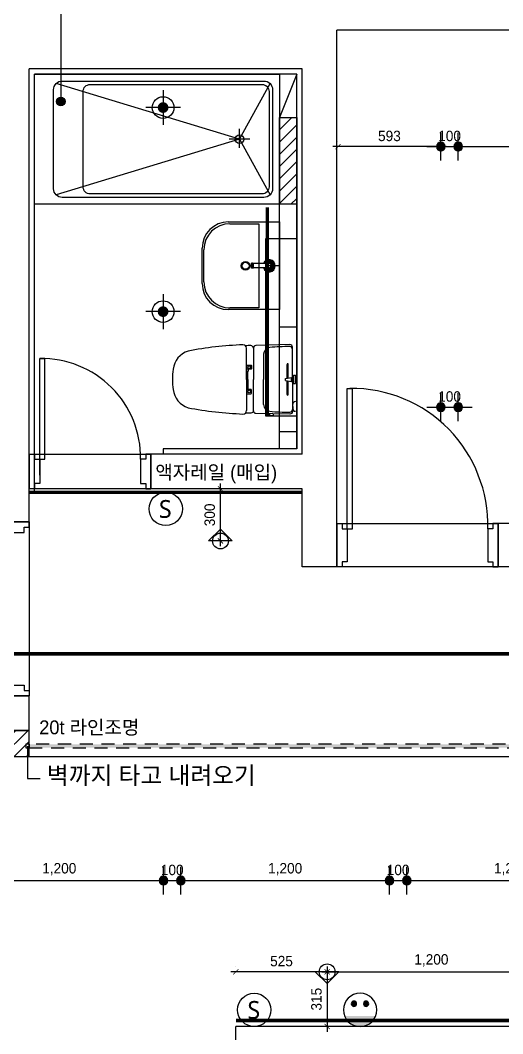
# Model space of a CAD drawing. Header units: inches. Extents: x 261411 to 598054, y 5888 to 34411.
# Drawn here: x 292346 to 295123, y 12444 to 18279 of the extents above; entities that cross this region are included whole.
import ezdxf

# ---------------------------------------------------------------- set-up
doc = ezdxf.new("R2010")
doc.units = ezdxf.units.IN
doc.header["$LTSCALE"] = 50
doc.header["$MEASUREMENT"] = 0
doc.linetypes.add('HID', pattern=[2.5, 1.5, -1])
doc.linetypes.add('HIDDEN', pattern=[0.375, 0.25, -0.125])
for name, color, linetype in [('0-ELC TEXT', 7, 'Continuous'), ('02-WAL', 2, 'Continuous'), ('03-TEXT', 3, 'Continuous'), ('03-WAL NEW', 3, 'Continuous'), ('04-WIN TEXT', 4, 'Continuous'), ('06-FUR', 6, 'Continuous'), ('06-LIGHT', 4, 'Continuous'), ('07-DIM WAL', 5, 'Continuous'), ('3.기호.계단선', 30, 'Continuous'), ('CO-BATH', 6, 'Continuous'), ('fin', 5, 'Continuous'), ('HL', 6, 'HIDDEN'), ('RC-LIGHT', 7, 'Continuous'), ('도면층2', 2, 'Continuous'), ('도면층4', 4, 'Continuous'), ('도면층5', 5, 'Continuous'), ('설비', 140, 'Continuous'), ('욕실마감선', 4, 'Continuous')]:
    doc.layers.add(name, color=color, linetype=linetype)
doc.styles.add('HY 울릉도 L', font='')
doc.styles.add('코레일둥고', font='Korail_Round_Gothic_Medium.ttf')
doc.styles.get('HY 울릉도 L').set_extended_font_data('HY울릉도L')
doc.dimstyles.new('30', dxfattribs={"dimscale": 30, "dimtxt": 2, "dimasz": 1, "dimexe": 1, "dimexo": 1, "dimgap": 1, "dimtad": 1, "dimdec": 0, "dimrnd": 0.05, "dimdsep": 46, "dimlunit": 6, "dimtxsty": 'HY 울릉도 L', "dimblk": 'ARCHTICK', "dimcen": 2.5, "dimdle": 1, "dimclrd": 133, "dimclre": 133, "dimclrt": 30, "dimadec": 0, "dimazin": 0, "dimtfac": 1, "dimtdec": 0, "dimtix": 1, "dimtmove": 2, "dimatfit": 3, "dimldrblk": 'ARCHTICK', "dimfxl": 1, "dimlwd": -1, "dimlwe": -1, "dimarcsym": 0})

# ---------------------------------------------------------------- blocks, each defined once
blk = doc.blocks.new('vudauseh')
at = {"layer": '02-WAL'}
for p, q in [((276753.1, 18221), (272668.1, 18221)), ((272668.1, 15131), (272668.1, 18221)), ((272468.1, 17999), (270898.1, 17999)), ((270898.1, 15390), (270898.1, 17999)), ((272468.1, 15781), (272468.1, 17999)), ((272468.1, 15781), (271598.1, 15781)), ((271598.1, 15581), (271598.1, 15781)), ((270928.1, 15581), (270928.1, 15611)), ((272468.1, 15581), (271598.1, 15581)), ((272468.1, 15131), (272468.1, 15581)), ((270898.1, 15390), (270698.1, 15390)), ((277198.1, 15381), (273596.1, 15381)), ((273596.1, 15131), (273596.1, 15381)), ((272668.1, 15131), (272468.1, 15131)), ((277013.1, 15131), (273596.1, 15131)), ((270898.1, 14390), (266963.1, 14390)), ((270898.1, 14190), (270898.1, 14390)), ((270898.1, 14190), (267343.1, 14190)), ((275537.1, 12485), (272087.1, 12485)), ((272087.1, 12285), (272087.1, 12485))]:
    blk.add_line(p, q, dxfattribs=at)
at = {"layer": '04-WIN TEXT'}
blk.add_line((270958.1, 15660), (270958.1, 16330.4), dxfattribs=at)
at = {"layer": '도면층2'}
for p, q in [((271598.1, 15781), (271598.1, 15581)), ((270698.1, 15390), (270898.1, 15390)), ((272668.1, 15381), (272668.1, 15131)), ((273596.1, 15381), (273596.1, 15131)), ((270698.1, 14390), (270898.1, 14390))]:
    blk.add_line(p, q, dxfattribs=at)
at = {"layer": '도면층4'}
for p, q in [((270958.1, 16330.4), (270988.1, 16330.4)), ((270958.1, 15660), (270958.1, 16330.4)), ((270988.1, 15751), (270988.1, 16330.4)), ((272728.1, 16159.5), (272758.1, 16159.5)), ((272728.1, 15351), (272728.1, 16159.5)), ((272758.1, 15351), (272758.1, 16159)), ((270898.1, 15581), (270898.1, 15781)), ((270898.1, 15781), (271598.1, 15781)), ((270898.1, 15781), (270898.1, 15581)), ((271598.1, 15781), (271598.1, 15581)), ((270958.1, 15751), (270988.1, 15751)), ((271598.1, 15581), (270898.1, 15581)), ((270698.1, 15390), (270898.1, 15390)), ((270898.1, 15390), (270898.1, 14390)), ((272668.1, 15131), (272668.1, 15381)), ((272668.1, 15381), (273596.1, 15381)), ((272668.1, 15381), (272668.1, 15131)), ((272728.1, 15351), (272758.1, 15351)), ((273596.1, 15381), (273596.1, 15131)), ((273596.1, 15131), (272668.1, 15131)), ((270898.1, 14390), (270698.1, 14390)), ((270698.1, 14390), (270898.1, 14390))]:
    blk.add_line(p, q, dxfattribs=at)
for points in [[(270898.1, 15781), (270928.1, 15781), (270928.1, 15751), (270958.1, 15751), (270958.1, 15611), (270928.1, 15611), (270928.1, 15581), (270898.1, 15581), (270898.1, 15781)], [(271598.1, 15781), (271568.1, 15781), (271568.1, 15751), (271538.1, 15751), (271538.1, 15611), (271568.1, 15611), (271568.1, 15581), (271598.1, 15581), (271598.1, 15781)], [(270698.1, 15390), (270698.1, 15360), (270728.1, 15360), (270728.1, 15330), (270868.1, 15330), (270868.1, 15360), (270898.1, 15360), (270898.1, 15390), (270698.1, 15390)], [(272668.1, 15381), (272698.1, 15381), (272698.1, 15351), (272728.1, 15351), (272728.1, 15161), (272698.1, 15161), (272698.1, 15131), (272668.1, 15131), (272668.1, 15381)], [(273596.1, 15381), (273566.1, 15381), (273566.1, 15351), (273536.1, 15351), (273536.1, 15161), (273566.1, 15161), (273566.1, 15131), (273596.1, 15131), (273596.1, 15381)], [(270698.1, 14390), (270698.1, 14420), (270728.1, 14420), (270728.1, 14450), (270868.1, 14450), (270868.1, 14420), (270898.1, 14420), (270898.1, 14390), (270698.1, 14390)]]:
    blk.add_lwpolyline(points, dxfattribs=at)
at = {"layer": '도면층5'}
for centre, radius, start, end in [((270970.4, 15762.8), 567.8, 358.80898, 91.24595), ((272750.6, 15373.7), 785.8, 358.34018, 90.54684)]:
    blk.add_arc(centre, radius, start, end, dxfattribs=at)
blk = doc.blocks.new('cjswjdeh')
at = {"layer": '03-TEXT'}
h = blk.add_hatch(color=8, dxfattribs=at)
h.dxf.hatch_style = 1
edge = h.paths.add_edge_path()
edge.add_arc((306476.2, 14149.5), 25, 90, 450)
h = blk.add_hatch(color=8, dxfattribs=at)
h.dxf.hatch_style = 1
edge = h.paths.add_edge_path()
edge.add_arc((306476.2, 14149.5), 25, 90, 450)
at = {"layer": '03-WAL NEW'}
h = blk.add_hatch(dxfattribs=at)
h.set_pattern_fill('_USER', color=256, scale=50, angle=45, pattern_type=0)
h.set_pattern_definition([(45, (35466.233, -3843.15), (-35.355339, 35.355339), [])])
h.paths.add_polyline_path([(307834.3, 13557.8), (307834.3, 14057.8), (307734.3, 14057.8), (307734.3, 13557.8)])
at = {"layer": '03-WAL NEW', "transparency": 33554687}
h = blk.add_hatch(dxfattribs=at)
h.set_pattern_fill('_USER', color=256, scale=50, angle=45, pattern_type=0)
h.set_pattern_definition([(45, (35396.233, -3661.15), (-35.355339, 35.355339), [])])
h.paths.add_polyline_path([(302739.3, 10528.8), (302739.3, 10378.8), (303916.8, 10378.8), (303916.8, 10478.8), (305116.8, 10478.8), (305116.8, 10378.8), (306294.3, 10378.8), (306294.3, 10528.8)])
at = {"color": 8}
for p, q in [((307734.3, 13203.8), (307669.3, 13203.8)), ((307825.6, 12525.8), (307825.6, 12573.8)), ((307825.6, 12549.8), (307834.3, 12549.8))]:
    blk.add_line(p, q, dxfattribs=at)
at = {"layer": '03-TEXT', "color": 8}
blk.add_circle((306476.2, 14149.5), 25, dxfattribs=at)
blk.add_circle((306476.2, 14149.5), 25, dxfattribs=at)
at = {"layer": '03-WAL NEW'}
for p, q in [((307834.3, 13557.8), (307734.3, 13557.8)), ((307834.3, 12849.8), (307734.3, 12849.8)), ((307734.3, 12249.8), (307834.3, 12249.8)), ((302739.3, 10528.8), (306294.3, 10528.8)), ((306294.3, 10378.8), (306294.3, 10528.8))]:
    blk.add_line(p, q, dxfattribs=at)
blk.add_lwpolyline([(307734.3, 14057.8), (307834.3, 14057.8), (307834.3, 12149.8), (307734.3, 12149.8)], close=True, dxfattribs=at)
at = {"layer": '03-WAL NEW', "transparency": 33554687}
blk.add_lwpolyline([(302739.3, 10378.8), (306294.3, 10378.8), (306294.3, 10528.8), (302739.3, 10528.8)], close=True, dxfattribs=at)
at = {"layer": '06-FUR', "color": 8}
blk.add_line((307834.3, 14307.8), (307734.3, 14057.8), dxfattribs=at)
for points in [[(307734.3, 14057.8), (307834.3, 14057.8), (307834.3, 14307.8), (307734.3, 14307.8)], [(307654.3, 13358.8), (307654.3, 12340.8), (307834.3, 12340.8), (307834.3, 13358.8)]]:
    blk.add_lwpolyline(points, close=True, dxfattribs=at)
at = {"layer": 'CO-BATH', "color": 8}
for p, q in [((307504.3, 13932.8), (306448.9, 14253.2)), ((307504.3, 13932.8), (307679.7, 14253.2)), ((307504.3, 13882.8), (307504.3, 13992.8)), ((307504.3, 13932.8), (306448.9, 13612.4)), ((307564.3, 13932.8), (307444.3, 13932.8)), ((307504.3, 13932.8), (307679.7, 13612.4)), ((307439.3, 13456.3), (307734.3, 13456.3)), ((307449.3, 13446.3), (307614.3, 13446.3)), ((307614.3, 13446.3), (307614.3, 12961.3)), ((307734.3, 13456.3), (307734.3, 12951.3)), ((307289.3, 13101.3), (307289.3, 13306.3)), ((307299.3, 13111.3), (307299.3, 13296.3)), ((307573.8, 13189.3), (307573.8, 13218.3)), ((307578.8, 13218.3), (307573.8, 13218.3)), ((307578.8, 13189.3), (307573.8, 13189.3)), ((307578.8, 13189.3), (307578.8, 13218.3)), ((307583.8, 13217.3), (307578.8, 13217.3)), ((307583.8, 13190.3), (307578.8, 13190.3)), ((307583.8, 13190.3), (307583.8, 13217.3)), ((307674.3, 13216.3), (307583.8, 13216.3)), ((307674.3, 13191.3), (307583.8, 13191.3)), ((307614.3, 12961.3), (307449.3, 12961.3)), ((307734.3, 12951.3), (307439.3, 12951.3))]:
    blk.add_line(p, q, dxfattribs=at)
blk.add_lwpolyline([(306324.3, 14307.8), (307734.3, 14307.8), (307734.3, 13557.8), (306324.3, 13557.8)], close=True, dxfattribs=at)
for points in [[(307694.3, 13932.8), (307694.3, 13647.8, -0.414214), (307644.3, 13597.8), (306484.3, 13597.8, -0.414214), (306434.3, 13647.8), (306434.3, 14217.8, -0.414214), (306484.3, 14267.8), (307644.3, 14267.8, -0.414214), (307694.3, 14217.8), (307694.3, 13932.8)], [(307674.3, 13932.8), (307674.3, 13657.8, -0.414214), (307634.3, 13617.8), (306644.3, 13617.8, -0.414214), (306604.3, 13657.8), (306604.3, 14207.8, -0.414214), (306644.3, 14247.8), (307634.3, 14247.8, -0.414214), (307674.3, 14207.8)]]:
    blk.add_lwpolyline(points, format="xyb", close=True, dxfattribs=at)
for radius in [25, 20]:
    blk.add_circle((307539.3, 13203.8), radius, dxfattribs=at)
for centre, radius, start, end in [((307439.3, 13306.3), 150, 90, 180), ((307449.3, 13296.3), 150, 90, 180), ((307674.3, 13203.8), 35, 200.92486, 159.07519), ((307674.3, 13203.8), 30, 204.62434, 155.37571), ((307674.3, 13203.8), 25, 210.00002, 150.00002), ((307674.3, 13203.8), 18, 223.98299, 136.01706), ((307674.3, 13203.8), 12.5, 270.00002, 90.00002), ((307439.3, 13101.3), 150, 180, 270), ((307449.3, 13111.3), 150, 180, 270)]:
    blk.add_arc(centre, radius, start, end, dxfattribs=at)
blk.add_ellipse((307504.3, 13932.8), major_axis=(-17.7, 17.7), ratio=1, dxfattribs=at)
at = {"layer": 'fin', "color": 8}
for p, q in [((307544.9, 12549.8), (307544.9, 12729.1)), ((307584.1, 12730.2), (307584.1, 12549.8)), ((307809.1, 12557.8), (307809.1, 12722.4)), ((307642, 12695), (307642, 12549.8)), ((307544.9, 12549.8), (307544.9, 12370.5)), ((307584.1, 12369.4), (307584.1, 12549.8)), ((307642, 12404.6), (307642, 12549.8)), ((307809.1, 12541.8), (307809.1, 12377.2)), ((307810.6, 12394.1), (307810.6, 12406.6)), ((307810.6, 12394.1), (307810.6, 12381.6))]:
    blk.add_line(p, q, dxfattribs=at)
for points in [[(307584.1, 12730.2, 0.371724), (307569.4, 12744.6, 0.003515), (307538.5, 12743.7, 0.320541)], [(307809.1, 12722.4), (307809.1, 12734.8, 0.421209), (307793.8, 12749.8), (307598.8, 12745.2, 0.001659)], [(307809.1, 12377.2), (307809.1, 12364.8, -0.421209), (307793.8, 12349.8), (307598.8, 12354.4, -0.001659)], [(307584.1, 12369.4, -0.371724), (307569.4, 12355, -0.003515), (307538.5, 12355.9, -0.320541)]]:
    blk.add_lwpolyline(points, format="xyb", dxfattribs=at)
for centre, radius, start, end in [((307613.9, 10545), 2205.9, 92.3333, 100.60807), ((307524.9, 12729.1), 20, 0, 92.3333), ((307599.1, 12730.2), 15, 91.36509, 180), ((307681.9, 12693.3), 40, 95.94375, 177.51291), ((307781.3, 11738.5), 1000, 89.31159, 95.94375), ((307793.1, 12722.4), 16, 0, 89.31159), ((307247.2, 12594), 125.5, 108.2964, 173.42408), ((307524.1, 12549.8), 405.9, 171.69926, 180), ((307524.1, 12549.8), 405.9, 180, 188.30074), ((307247.2, 12505.6), 125.5, 186.57592, 251.7036), ((307613.9, 14554.6), 2205.9, 259.39193, 267.6667), ((307524.9, 12370.5), 20, 267.6667, 0), ((307681.9, 12406.3), 40, 182.48709, 264.05625), ((307793.1, 12377.2), 16, 270.68841, 0), ((307825.6, 12406.6), 15, 90, 180), ((307825.6, 12381.6), 15, 180, 270), ((307599.1, 12369.4), 15, 180, 268.63491), ((307781.3, 13361.1), 1000, 264.05625, 270.68841)]:
    blk.add_arc(centre, radius, start, end, dxfattribs=at)
at = {"layer": 'HL', "color": 8, "linetype": 'Continuous'}
for p, q in [((307777.6, 12557.3), (307777.6, 12636.3)), ((307784.6, 12558.3), (307784.6, 12636.3)), ((307551.9, 12549.8), (307551.9, 12596.1)), ((307551.9, 12549.8), (307551.9, 12503.5)), ((307769.4, 12555.8), (307803.8, 12561.1)), ((307769.4, 12543.8), (307769.4, 12555.8)), ((307803.8, 12561.1), (307810.8, 12556.7)), ((307803.8, 12538.5), (307803.8, 12561.1)), ((307810.8, 12556.7), (307815.6, 12562.2)), ((307810.8, 12542.9), (307810.8, 12556.7)), ((307815.6, 12573.8), (307825.6, 12573.8)), ((307815.6, 12525.8), (307815.6, 12573.8)), ((307769.4, 12543.8), (307803.8, 12538.5)), ((307777.6, 12463.3), (307777.6, 12542.3)), ((307784.6, 12463.3), (307784.6, 12541.3)), ((307803.8, 12538.5), (307810.8, 12542.9)), ((307810.8, 12542.9), (307815.6, 12537.4)), ((307815.6, 12525.8), (307825.6, 12525.8)), ((307679.1, 12344.8), (307679.1, 12352.5)), ((307695.2, 12340.8), (307683.1, 12340.8)), ((307699.2, 12344.8), (307699.2, 12352.1))]:
    blk.add_line(p, q, dxfattribs=at)
for points in [[(307544.9, 12632.4), (307569.1, 12632.4, -0.414214), (307573.1, 12628.4), (307573.1, 12611.9, -0.414214), (307569.1, 12607.9), (307553.5, 12607.9), (307544.9, 12607.9)], [(307553.5, 12607.9), (307553.5, 12598.1, -0.414214), (307551.5, 12596.1), (307544.9, 12596.1)], [(307553.5, 12491.7), (307553.5, 12501.5, 0.414214), (307551.5, 12503.5), (307544.9, 12503.5)], [(307544.9, 12467.2), (307569.1, 12467.2, 0.414214), (307573.1, 12471.2), (307573.1, 12487.7, 0.414214), (307569.1, 12491.7), (307553.5, 12491.7), (307544.9, 12491.7)]]:
    blk.add_lwpolyline(points, format="xyb", dxfattribs=at)
for centre in [(307559.1, 12619.8), (307559.1, 12479.8)]:
    blk.add_circle(centre, 8, dxfattribs=at)
for centre, radius, start, end in [((307781.1, 12636.3), 3.5, 0, 180), ((307781.1, 12463.3), 3.5, 180, 0), ((307683.1, 12344.8), 4, 180, 270), ((307695.2, 12344.8), 4, 270, 0)]:
    blk.add_arc(centre, radius, start, end, dxfattribs=at)
at = {"layer": '욕실마감선', "color": 8}
for p, q in [((307834.3, 14307.8), (306324.3, 14307.8)), ((306324.3, 11907.8), (306324.3, 14307.8)), ((307834.3, 12149.8), (307834.3, 14307.8)), ((307834.3, 12149.8), (307064.3, 12149.8)), ((307064.3, 12149.8), (307064.3, 12119.8))]:
    blk.add_line(p, q, dxfattribs=at)
blk.add_blockref('vudauseh', (35396.2, -3661.2))
blk = doc.blocks.new('1')
at = {"linetype": 'Continuous'}
h = blk.add_hatch(color=4, dxfattribs=at)
h.dxf.hatch_style = 1
edge = h.paths.add_edge_path()
edge.add_arc((11539653.5, -14273503.8), 37.5, 0, 360)
at = {"color": 1, "linetype": 'Continuous'}
for p, q in [((11539653.5, -14273637.1), (11539653.5, -14273370.5)), ((11539520.2, -14273503.8), (11539786.8, -14273503.8))]:
    blk.add_line(p, q, dxfattribs=at)
at = {"color": 4, "linetype": 'Continuous'}
for radius in [41.5, 37.5]:
    blk.add_circle((11539653.5, -14273503.8), radius, dxfattribs=at)
blk = doc.blocks.new('_ArchTick')
at = {"color": 0, "linetype": 'ByBlock', "const_width": 0.15}
blk.add_lwpolyline([(-0.5, -0.5), (0.5, 0.5)], dxfattribs=at)
blk = doc.blocks.new('*D844')
at = {"layer": '07-DIM WAL', "color": 133}
for p, q in [((291940.6, 13325), (293200.6, 13325)), ((291970.6, 13355), (291970.6, 13355)), ((293170.6, 13295), (293170.6, 13295))]:
    blk.add_line(p, q, dxfattribs=at)
at = {"layer": 'Defpoints', "color": 0}
for p in [(291970.6, 13325), (293170.6, 13325), (293170.6, 13325)]:
    blk.add_point(p, dxfattribs=at)
at = {"layer": '07-DIM WAL', "color": 133, "xscale": 30, "yscale": 30, "zscale": 30, "rotation": 180}
blk.add_blockref('_ArchTick', (291970.6, 13325), dxfattribs=at)
at = {"layer": '07-DIM WAL', "color": 133, "xscale": 30, "yscale": 30, "zscale": 30}
blk.add_blockref('_ArchTick', (293170.6, 13325), dxfattribs=at)
at = {"layer": '07-DIM WAL', "color": 30, "insert": (292570.6, 13390.9), "char_height": 60, "attachment_point": 5, "style": 'HY 울릉도 L'}
blk.add_mtext('1,200', dxfattribs=at)
blk = doc.blocks.new('*D845')
at = {"layer": '07-DIM WAL', "color": 133}
for p, q in [((293140.6, 13325), (293300.6, 13325)), ((293170.6, 13355), (293170.6, 13355)), ((293270.6, 13295), (293270.6, 13295))]:
    blk.add_line(p, q, dxfattribs=at)
at = {"layer": 'Defpoints', "color": 0}
for p in [(293170.6, 13325), (293270.6, 13325), (293270.6, 13325)]:
    blk.add_point(p, dxfattribs=at)
at = {"layer": '07-DIM WAL', "color": 133, "xscale": 30, "yscale": 30, "zscale": 30}
blk.add_blockref('_ArchTick', (293170.6, 13325), dxfattribs=at)
at = {"layer": '07-DIM WAL', "color": 133, "xscale": 30, "yscale": 30, "zscale": 30, "rotation": 180}
blk.add_blockref('_ArchTick', (293270.6, 13325), dxfattribs=at)
at = {"layer": '07-DIM WAL', "color": 30, "insert": (293220.6, 13386.2), "char_height": 60, "attachment_point": 5, "style": 'HY 울릉도 L'}
blk.add_mtext('100', dxfattribs=at)
blk = doc.blocks.new('*D847')
at = {"layer": '07-DIM WAL', "color": 133}
for p, q in [((294440.6, 13325), (294600.6, 13325)), ((294470.6, 13355), (294470.6, 13355)), ((294570.6, 13295), (294570.6, 13295))]:
    blk.add_line(p, q, dxfattribs=at)
at = {"layer": 'Defpoints', "color": 0}
for p in [(294470.6, 13325), (294570.6, 13325), (294570.6, 13325)]:
    blk.add_point(p, dxfattribs=at)
at = {"layer": '07-DIM WAL', "color": 133, "xscale": 30, "yscale": 30, "zscale": 30}
blk.add_blockref('_ArchTick', (294470.6, 13325), dxfattribs=at)
at = {"layer": '07-DIM WAL', "color": 133, "xscale": 30, "yscale": 30, "zscale": 30, "rotation": 180}
blk.add_blockref('_ArchTick', (294570.6, 13325), dxfattribs=at)
at = {"layer": '07-DIM WAL', "color": 30, "insert": (294520.6, 13386.2), "char_height": 60, "attachment_point": 5, "style": 'HY 울릉도 L'}
blk.add_mtext('100', dxfattribs=at)
blk = doc.blocks.new('*D865')
at = {"layer": '07-DIM WAL', "color": 133}
for p, q in [((294766.8, 17581), (294766.8, 17581)), ((294736.8, 17551), (294896.8, 17551)), ((294866.8, 17521), (294866.8, 17521))]:
    blk.add_line(p, q, dxfattribs=at)
at = {"layer": 'Defpoints', "color": 0}
for p in [(294766.8, 17551), (294866.8, 17551), (294866.8, 17551)]:
    blk.add_point(p, dxfattribs=at)
at = {"layer": '07-DIM WAL', "color": 133, "xscale": 30, "yscale": 30, "zscale": 30}
blk.add_blockref('_ArchTick', (294766.8, 17551), dxfattribs=at)
at = {"layer": '07-DIM WAL', "color": 133, "xscale": 30, "yscale": 30, "zscale": 30, "rotation": 180}
blk.add_blockref('_ArchTick', (294866.8, 17551), dxfattribs=at)
at = {"layer": '07-DIM WAL', "color": 30, "insert": (294816.8, 17612.2), "char_height": 60, "attachment_point": 5, "style": 'HY 울릉도 L'}
blk.add_mtext('100', dxfattribs=at)
blk = doc.blocks.new('*D866')
at = {"layer": '07-DIM WAL', "color": 133}
for p, q in [((294866.8, 17581), (294866.8, 17581)), ((294836.8, 17551), (296396.8, 17551)), ((296366.8, 17521), (296366.8, 17521))]:
    blk.add_line(p, q, dxfattribs=at)
at = {"layer": 'Defpoints', "color": 0}
for p in [(294866.8, 17551), (296366.8, 17551), (296366.8, 17551)]:
    blk.add_point(p, dxfattribs=at)
at = {"layer": '07-DIM WAL', "color": 133, "xscale": 30, "yscale": 30, "zscale": 30, "rotation": 180}
blk.add_blockref('_ArchTick', (294866.8, 17551), dxfattribs=at)
at = {"layer": '07-DIM WAL', "color": 133, "xscale": 30, "yscale": 30, "zscale": 30}
blk.add_blockref('_ArchTick', (296366.8, 17551), dxfattribs=at)
at = {"layer": '07-DIM WAL', "color": 30, "insert": (295616.8, 17616.9), "char_height": 60, "attachment_point": 5, "style": 'HY 울릉도 L'}
blk.add_mtext('1,500', dxfattribs=at)
blk = doc.blocks.new('*D868')
at = {"layer": '07-DIM WAL', "color": 133}
for p, q in [((294736.8, 16051), (294896.8, 16051)), ((294766.8, 16081), (294766.8, 16081)), ((294866.8, 16021), (294866.8, 16021))]:
    blk.add_line(p, q, dxfattribs=at)
at = {"layer": 'Defpoints', "color": 0}
for p in [(294766.8, 16051), (294866.8, 16051), (294866.8, 16051)]:
    blk.add_point(p, dxfattribs=at)
at = {"layer": '07-DIM WAL', "color": 133, "xscale": 30, "yscale": 30, "zscale": 30}
blk.add_blockref('_ArchTick', (294766.8, 16051), dxfattribs=at)
at = {"layer": '07-DIM WAL', "color": 133, "xscale": 30, "yscale": 30, "zscale": 30, "rotation": 180}
blk.add_blockref('_ArchTick', (294866.8, 16051), dxfattribs=at)
at = {"layer": '07-DIM WAL', "color": 30, "insert": (294816.8, 16112.2), "char_height": 60, "attachment_point": 5, "style": 'HY 울릉도 L'}
blk.add_mtext('100', dxfattribs=at)
blk = doc.blocks.new('*D872')
at = {"layer": '07-DIM WAL', "color": 133}
for p, q in [((294174.3, 17581), (294174.3, 17581)), ((294766.8, 17581), (294766.8, 17581)), ((294796.8, 17551), (294144.3, 17551))]:
    blk.add_line(p, q, dxfattribs=at)
at = {"layer": 'Defpoints', "color": 0}
for p in [(294174.3, 17551), (294174.3, 17551), (294766.8, 17551)]:
    blk.add_point(p, dxfattribs=at)
at = {"layer": '07-DIM WAL', "color": 133, "xscale": 30, "yscale": 30, "zscale": 30, "rotation": 180}
blk.add_blockref('_ArchTick', (294174.3, 17551), dxfattribs=at)
at = {"layer": '07-DIM WAL', "color": 133, "xscale": 30, "yscale": 30, "zscale": 30}
blk.add_blockref('_ArchTick', (294766.8, 17551), dxfattribs=at)
at = {"layer": '07-DIM WAL', "color": 30, "insert": (294470.6, 17612.3), "char_height": 60, "attachment_point": 5, "style": 'HY 울릉도 L'}
blk.add_mtext('593', dxfattribs=at)
blk = doc.blocks.new('*D876')
at = {"layer": '07-DIM WAL', "color": 133}
for p, q in [((293498.1, 15250.7), (293498.1, 15611)), ((293528.1, 15581), (293528.1, 15581)), ((293528.1, 15280.7), (293528.1, 15280.7))]:
    blk.add_line(p, q, dxfattribs=at)
at = {"layer": 'Defpoints', "color": 0}
for p in [(293498.1, 15581), (293498.1, 15581), (293498.1, 15280.7)]:
    blk.add_point(p, dxfattribs=at)
at = {"layer": '07-DIM WAL', "color": 133, "xscale": 30, "yscale": 30, "zscale": 30}
for p, rotation in [((293498.1, 15581), 90), ((293498.1, 15280.7), 270)]:
    blk.add_blockref('_ArchTick', p, dxfattribs=dict(at, rotation=rotation))
at = {"layer": '07-DIM WAL', "color": 30, "insert": (293436.7, 15430.8), "char_height": 60, "attachment_point": 5, "rotation": 90, "style": 'HY 울릉도 L'}
blk.add_mtext('300', dxfattribs=at)
blk = doc.blocks.new('hallogen')
h = blk.add_hatch(color=256)
h.dxf.hatch_style = 1
edge = h.paths.add_edge_path()
edge.add_arc((48591.7, 60854.3), 31.2, 0, 360, ccw=False)
at = {"color": 1, "linetype": 'Continuous'}
for p, q in [((48591.7, 60954.3), (48591.7, 60754.3)), ((48691.7, 60854.3), (48491.7, 60854.3))]:
    blk.add_line(p, q, dxfattribs=at)
at = {"color": 4, "linetype": 'Continuous'}
blk.add_circle((48591.7, 60854.3), 62.5, dxfattribs=at)
blk = doc.blocks.new('*D887')
at = {"layer": '07-DIM WAL', "color": 133}
for p, q in [((294082.1, 12800.2), (294082.1, 12800.2)), ((294112.1, 12830.2), (294112.1, 12455)), ((294082.1, 12485), (294082.1, 12485))]:
    blk.add_line(p, q, dxfattribs=at)
at = {"layer": 'Defpoints', "color": 0}
for p in [(294112.1, 12800.2), (294112.1, 12485), (294112.1, 12485)]:
    blk.add_point(p, dxfattribs=at)
at = {"layer": '07-DIM WAL', "color": 133, "xscale": 30, "yscale": 30, "zscale": 30}
for p, rotation in [((294112.1, 12800.2), 90), ((294112.1, 12485), 270)]:
    blk.add_blockref('_ArchTick', p, dxfattribs=dict(at, rotation=rotation))
at = {"layer": '07-DIM WAL', "color": 30, "insert": (294050.7, 12642.6), "char_height": 60, "attachment_point": 5, "rotation": 90, "style": 'HY 울릉도 L'}
blk.add_mtext('315', dxfattribs=at)
blk = doc.blocks.new('*D888')
at = {"layer": '07-DIM WAL', "color": 133}
for p, q in [((294082.1, 12800.2), (295342.1, 12800.2)), ((294112.1, 12830.2), (294112.1, 12830.2)), ((295312.1, 12830.2), (295312.1, 12830.2))]:
    blk.add_line(p, q, dxfattribs=at)
at = {"layer": 'Defpoints', "color": 0}
for p in [(294112.1, 12800.2), (295312.1, 12800.2), (295312.1, 12800.2)]:
    blk.add_point(p, dxfattribs=at)
at = {"layer": '07-DIM WAL', "color": 133, "xscale": 30, "yscale": 30, "zscale": 30, "rotation": 180}
blk.add_blockref('_ArchTick', (294112.1, 12800.2), dxfattribs=at)
at = {"layer": '07-DIM WAL', "color": 133, "xscale": 30, "yscale": 30, "zscale": 30}
blk.add_blockref('_ArchTick', (295312.1, 12800.2), dxfattribs=at)
at = {"layer": '07-DIM WAL', "color": 30, "insert": (294712.1, 12866.1), "char_height": 60, "attachment_point": 5, "style": 'HY 울릉도 L'}
blk.add_mtext('1,200', dxfattribs=at)
blk = doc.blocks.new('*D890')
at = {"layer": '07-DIM WAL', "color": 133}
for p, q in [((294142.1, 12800.2), (293557.1, 12800.2)), ((293587.1, 12830.2), (293587.1, 12830.2)), ((294112.1, 12830.2), (294112.1, 12830.2))]:
    blk.add_line(p, q, dxfattribs=at)
at = {"layer": 'Defpoints', "color": 0}
for p in [(293587.1, 12800.2), (293587.1, 12800.2), (294112.1, 12800.2)]:
    blk.add_point(p, dxfattribs=at)
at = {"layer": '07-DIM WAL', "color": 133, "xscale": 30, "yscale": 30, "zscale": 30, "rotation": 180}
blk.add_blockref('_ArchTick', (293587.1, 12800.2), dxfattribs=at)
at = {"layer": '07-DIM WAL', "color": 133, "xscale": 30, "yscale": 30, "zscale": 30}
blk.add_blockref('_ArchTick', (294112.1, 12800.2), dxfattribs=at)
at = {"layer": '07-DIM WAL', "color": 30, "insert": (293849.6, 12861.5), "char_height": 60, "attachment_point": 5, "style": 'HY 울릉도 L'}
blk.add_mtext('525', dxfattribs=at)
blk = doc.blocks.new('*D916')
at = {"layer": '07-DIM WAL', "color": 133}
for p, q in [((293240.6, 13325), (294500.6, 13325)), ((293270.6, 13355), (293270.6, 13355)), ((294470.6, 13355), (294470.6, 13355))]:
    blk.add_line(p, q, dxfattribs=at)
at = {"layer": 'Defpoints', "color": 0}
for p in [(293270.6, 13325), (294470.6, 13325), (294470.6, 13325)]:
    blk.add_point(p, dxfattribs=at)
at = {"layer": '07-DIM WAL', "color": 133, "xscale": 30, "yscale": 30, "zscale": 30, "rotation": 180}
blk.add_blockref('_ArchTick', (293270.6, 13325), dxfattribs=at)
at = {"layer": '07-DIM WAL', "color": 133, "xscale": 30, "yscale": 30, "zscale": 30}
blk.add_blockref('_ArchTick', (294470.6, 13325), dxfattribs=at)
at = {"layer": '07-DIM WAL', "color": 30, "insert": (293870.6, 13390.9), "char_height": 60, "attachment_point": 5, "style": 'HY 울릉도 L'}
blk.add_mtext('1,200', dxfattribs=at)
blk = doc.blocks.new('*D917')
at = {"layer": '07-DIM WAL', "color": 133}
for p, q in [((294540.6, 13325), (295800.6, 13325)), ((294570.6, 13295), (294570.6, 13295)), ((295770.6, 13295), (295770.6, 13295))]:
    blk.add_line(p, q, dxfattribs=at)
at = {"layer": 'Defpoints', "color": 0}
for p in [(294570.6, 13325), (295770.6, 13325), (295770.6, 13325)]:
    blk.add_point(p, dxfattribs=at)
at = {"layer": '07-DIM WAL', "color": 133, "xscale": 30, "yscale": 30, "zscale": 30, "rotation": 180}
blk.add_blockref('_ArchTick', (294570.6, 13325), dxfattribs=at)
at = {"layer": '07-DIM WAL', "color": 133, "xscale": 30, "yscale": 30, "zscale": 30}
blk.add_blockref('_ArchTick', (295770.6, 13325), dxfattribs=at)
at = {"layer": '07-DIM WAL', "color": 30, "insert": (295170.6, 13390.9), "char_height": 60, "attachment_point": 5, "style": 'HY 울릉도 L'}
blk.add_mtext('1,200', dxfattribs=at)
blk = doc.blocks.new('SW')
at = {"layer": '설비', "color": 140}
blk.add_circle((11533254, -14277699), 184, dxfattribs=at)
at = {"layer": '설비', "color": 140, "insert": (11533320, -14277601), "char_height": 197.14, "width": 314.33, "attachment_point": 3, "style": '코레일둥고'}
blk.add_mtext('{\\fMalgun Gothic|b0|i0|c129|p50;S}', dxfattribs=at)
blk = doc.blocks.new('egoo')
at = {"layer": '설비'}
h = blk.add_hatch(color=140, dxfattribs=at)
edge = h.paths.add_edge_path()
edge.add_arc((1015645.3, 443433.7), 22.3, 0, 360)
h = blk.add_hatch(color=140, dxfattribs=at)
edge = h.paths.add_edge_path()
edge.add_arc((1015747.7, 443433.7), 22.3, 0, 360)
h = blk.add_hatch(color=140, dxfattribs=at)
edge = h.paths.add_edge_path()
edge.add_line((1015826.3, 443329.1), (1015566.6, 443329.1))
edge.add_ellipse((1015696.5, 443381.5), major_axis=(99, 99), ratio=1, start_angle=156.95778, end_angle=293.04222)
at = {"layer": '설비', "color": 140}
for centre, radius in [((1015696.5, 443381.5), 140), ((1015645.3, 443433.7), 22.3), ((1015747.7, 443433.7), 22.3)]:
    blk.add_circle(centre, radius, dxfattribs=at)

msp = doc.modelspace()

# ---------------------------------------------------------------- hatches: boundary and pattern name
at = {"layer": '03-TEXT'}
h = msp.add_hatch(color=7, dxfattribs=at)
h.dxf.hatch_style = 1
edge = h.paths.add_edge_path()
edge.add_arc((292580, 17810.7), 25, 90, 450)
h = msp.add_hatch(color=7, dxfattribs=at)
h.dxf.hatch_style = 1
edge = h.paths.add_edge_path()
edge.add_arc((292580, 17810.7), 25, 90, 450)
at = {"layer": '3.기호.계단선', "linetype": 'HID'}
h = msp.add_hatch(color=140, dxfattribs=at)
h.dxf.hatch_style = 1
h.paths.add_polyline_path([(292398.1, 14090), (298498.1, 14090), (298498.1, 14110), (292398.1, 14110)])

# ---------------------------------------------------------------- linework, layer by layer
at = {"color": 4}
for p, q in [((293498.1, 15349), (293429.8, 15280.7)), ((293566.3, 15280.7), (293498.1, 15349)), ((293566.3, 15280.7), (293429.8, 15280.7)), ((294112.1, 12732), (294043.8, 12800.2)), ((294180.3, 12800.2), (294043.8, 12800.2)), ((294180.3, 12800.2), (294112.1, 12732))]:
    msp.add_line(p, q, dxfattribs=at)
for centre in [(293498.1, 15280.7), (294112.1, 12800.2)]:
    msp.add_circle(centre, 45.5, dxfattribs=at)
at = {"layer": '0-ELC TEXT'}
msp.add_lwpolyline([(292388.1, 14100), (292388.1, 13913.1), (292460.9, 13913.1)], dxfattribs=at)
at = {"layer": '03-TEXT', "color": 7}
msp.add_line((292580, 19060.2), (292580, 17810.7), dxfattribs=at)
msp.add_circle((292580, 17810.7), 25, dxfattribs=at)
msp.add_circle((292580, 17810.7), 25, dxfattribs=at)
at = {"layer": '06-LIGHT', "color": 10, "linetype": 'HID', "lineweight": 25, "const_width": 20}
msp.add_lwpolyline([(293768.1, 16001), (293768.1, 17201)], dxfattribs=at)
at = {"layer": '3.기호.계단선', "linetype": 'HID'}
msp.add_lwpolyline([(297498.1, 16229.3, 20, 20, 0), (297498.1, 14631, 20, 20, 0), (287881.1, 14631, 20, 20, 0), (287881.1, 17359, 20, 20, 0), (286561.5, 17359, 20, 20, 0)], format="xyseb", dxfattribs=at)
at = {"layer": '3.기호.계단선', "color": 140, "linetype": 'HID'}
for points in [[(292398.1, 15561, 20, 20, 0), (293968.1, 15561, 20, 20, 0)], [(293587.1, 12520, 20, 20, 0), (297798.1, 12520, 20, 20, 0)]]:
    msp.add_lwpolyline(points, format="xyseb", dxfattribs=at)
msp.add_lwpolyline([(292378.1, 14090), (292398.1, 14090), (292398.1, 14110), (292378.1, 14110)], close=True, dxfattribs=at)
msp.add_lwpolyline([(292398.1, 14090), (298513.1, 14090), (298513.1, 14110), (292398.1, 14110), (292398.1, 14090)], dxfattribs=at)
at = {"layer": 'RC-LIGHT'}
msp.add_line((292398.1, 14040), (298513.1, 14040), dxfattribs=at)

# ---------------------------------------------------------------- block references
msp.add_blockref('cjswjdeh', (-13896.2, 3661.2))
for p in [(244576.4, -43078.3), (244576.4, -44253.3)]:
    msp.add_blockref('hallogen', p, dxfattribs=at)
at = {"layer": 'RC-LIGHT', "xscale": -0.6024096385271789, "yscale": 0.6024096385271789, "zscale": 0.6024096385271789, "rotation": 270}
for p in [(8893263.1, -6934047.5), (8893363.1, -6934047.5), (8893263.1, -6935547.5), (8893363.1, -6935547.5), (8891666.8, -6938273.5), (8891766.8, -6938273.5), (8892966.8, -6938273.5), (8893066.8, -6938273.5)]:
    msp.add_blockref('1', p, dxfattribs=at)
at = {"layer": '설비', "color": 140}
for name, p, xscale, yscale, zscale in [('SW', (-5713720.1, 7451766.9), 0.5208333333333334, 0.5208333333333334, 0.5208333333333334), ('SW', (-5713210.7, 7448882.6), 0.5208333333333334, 0.5208333333333334, 0.5208333333333334), ('egoo', (989569.9, -290924.4), -0.6845238224412213, 0.6845238224412213, 0.6845238224412213)]:
    msp.add_blockref(name, p, dxfattribs=dict(at, xscale=xscale, yscale=yscale, zscale=zscale))

# ---------------------------------------------------------------- texts
at = {"layer": '0-ELC TEXT', "style": '코레일둥고'}
msp.add_text('벽까지 타고 내려오기', height=100, dxfattribs=at).set_placement((292499.5, 13881.3))
at = {"layer": '3.기호.계단선', "color": 140, "linetype": 'HID', "style": '코레일둥고'}
for s, p in [('액자레일 (매입)', (293123.2, 15636.5)), ('20t 라인조명', (292455.3, 14167.6))]:
    msp.add_text(s, height=80, dxfattribs=at).set_placement(p)

# ---------------------------------------------------------------- dimensions: what is measured, and where the dimension line sits
at = {"layer": '07-DIM WAL'}
for base, p1, p2, picture, middle in [((294174.3215349, 17550.9537138), (294766.8215349, 17550.9537138), (294174.3215349, 17550.9537138), '*D872', (294470.5715349, 17612.2969974)), ((296366.8, 17551), (294866.8, 17551), (296366.8, 17551), '*D866', (295616.8, 17616.9)), ((293170.6, 13325), (291970.6, 13325), (293170.6, 13325), '*D844', (292570.6, 13390.9)), ((294470.6, 13325), (293270.6, 13325), (294470.6, 13325), '*D916', (293870.6, 13390.9)), ((295770.6, 13325), (294570.6, 13325), (295770.6, 13325), '*D917', (295170.6, 13390.9)), ((293587.1, 12800.2), (294112.1, 12800.2), (293587.1, 12800.2), '*D890', (293849.6, 12861.5)), ((295312.1, 12800.2), (294112.1, 12800.2), (295312.1, 12800.2), '*D888', (294712.1, 12866.1))]:
    dim = msp.add_linear_dim(base=base, p1=p1, p2=p2, dimstyle='30', dxfattribs=at)
    dim.commit()
    dim.dimension.update_dxf_attribs({"geometry": picture, "text_midpoint": middle})
for base, p1, p2, picture, middle in [((294866.8, 17551), (294766.8, 17551), (294866.8, 17551), '*D865', (294816.8, 17612.2)), ((294866.8, 16051), (294766.8, 16051), (294866.8, 16051), '*D868', (294816.8, 16112.2)), ((293270.6, 13325), (293170.6, 13325), (293270.6, 13325), '*D845', (293220.6, 13386.2)), ((294570.6, 13325), (294470.6, 13325), (294570.6, 13325), '*D847', (294520.6, 13386.2))]:
    dim = msp.add_linear_dim(base=base, p1=p1, p2=p2, dimstyle='30', override={"dimtfill": 0}, dxfattribs=at)
    dim.commit()
    dim.dimension.update_dxf_attribs({"geometry": picture, "text_midpoint": middle})
for base, p1, p2, angle, picture, middle in [((293498.1, 15581), (293498.1, 15280.7), (293498.1, 15581), 270, '*D876', (293436.7, 15430.8)), ((294112.1, 12485), (294112.1, 12800.2), (294112.1, 12485), 90, '*D887', (294050.7, 12642.6))]:
    dim = msp.add_linear_dim(base=base, p1=p1, p2=p2, angle=angle, dimstyle='30', dxfattribs=at)
    dim.commit()
    dim.dimension.update_dxf_attribs({"geometry": picture, "text_midpoint": middle})

doc.saveas('drawing.dxf')
